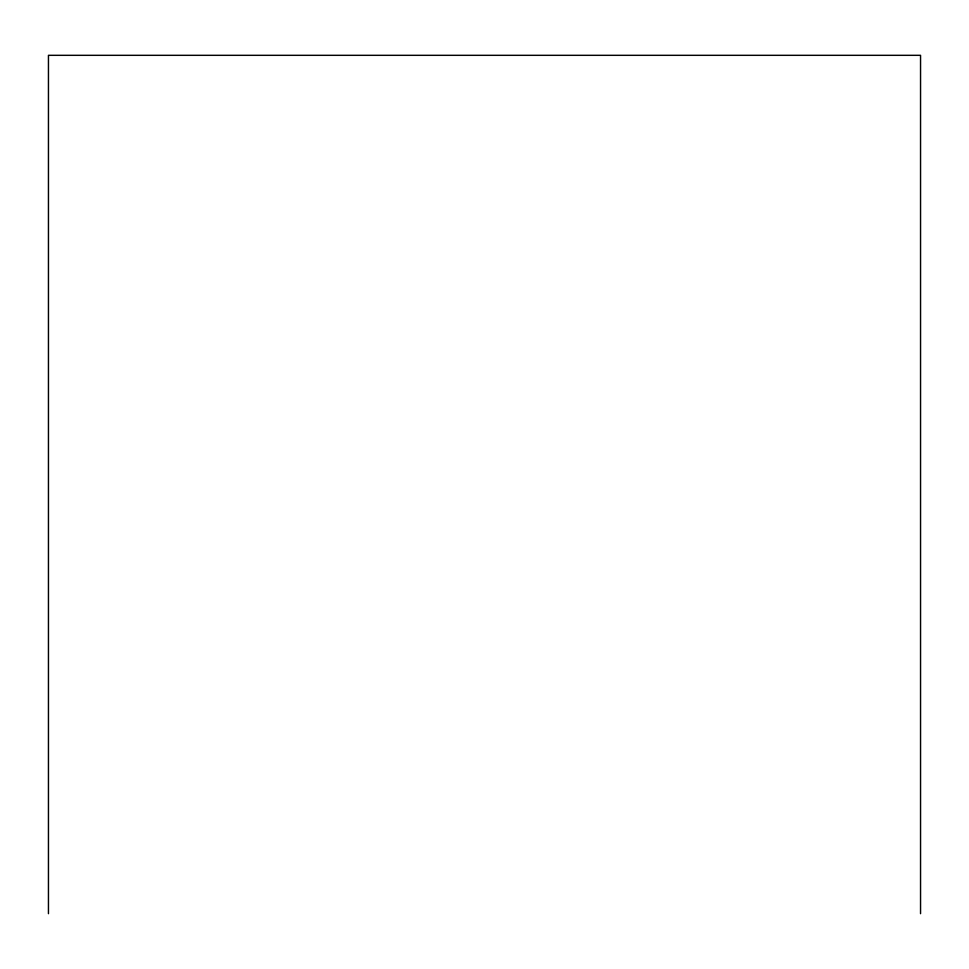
<?xml version="1.0" encoding="UTF-8"?>
<svg xmlns="http://www.w3.org/2000/svg" width="969" height="969" viewBox="0 0 969 969"><rect width="100%" height="100%" fill="white"/><g stroke="black" fill="none" stroke-linecap="round" stroke-linejoin="round"><path stroke-width="1.45" d="M920.55 913.682L920.55 55.318L48.45 55.318L48.45 913.682"/></g></svg>
